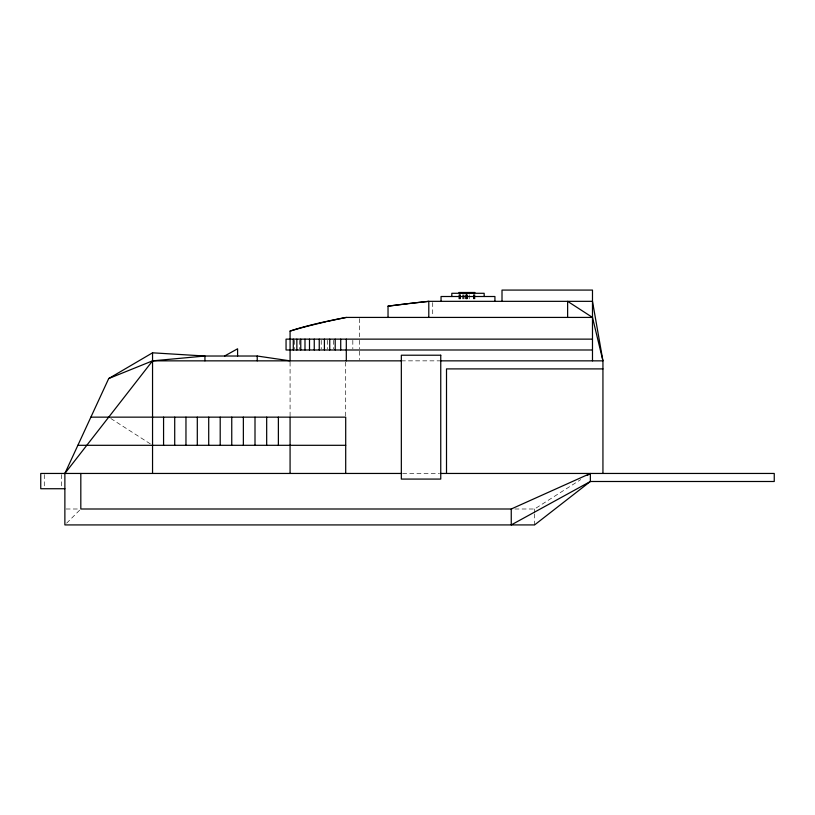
<?xml version="1.0" encoding="UTF-8"?>
<svg xmlns="http://www.w3.org/2000/svg" width="815" height="815" viewBox="0 0 815 815"><rect width="100%" height="100%" fill="white"/><g stroke="black" fill="none" stroke-linecap="round" stroke-linejoin="round"><path stroke-width="0.61" stroke-dasharray="4.08 3.06" d="M66.647 523.159L80.817 508.998M514.937 508.998L534.579 508.998L580.698 479.607M401.337 360.851L440.752 360.851M402.61 473.454L439.479 473.454M66.107 508.998L79.595 508.998M110.85 418.523L150.408 443.93M534.579 508.998L534.579 512.676M534.579 513.898L534.579 524.921M474.962 294.786L474.962 300.531M474.605 294.786L474.605 300.531M474.187 294.786L474.187 300.531M473.596 294.786L473.637 299.38M473.342 294.786L473.434 299.38M469.216 294.786L469.216 299.38M467.24 294.786L467.24 299.38M467.066 294.786L467.066 300.531M466.801 294.786L466.801 299.38M466.659 294.786L466.659 300.531M466.221 294.786L466.221 300.531M466.119 294.786L466.119 300.531M465.701 294.786L465.701 299.38M464.01 294.786L464.01 300.531M463.745 294.786L463.745 299.38M462.625 294.786L462.625 299.38M460.424 294.786L460.424 299.38M460.22 294.786L460.088 300.531M459.874 294.786L459.874 299.38M459.67 294.786L459.67 300.531M459.242 294.786L459.242 300.531M458.896 294.786L458.896 300.531M432.714 302.569L432.714 316.179M359.374 318.624L359.374 336.727M359.374 340.344L359.374 348.789M359.374 351.204L359.374 359.649M352.824 340.344L352.824 348.789M345.703 362.105L345.703 415.905M333.498 340.344L333.498 348.789M327.284 340.344L327.284 348.789M321.232 340.344L321.232 348.789M299.299 340.344L299.299 348.789M294.521 340.344L294.521 348.789M290.079 362.105L290.079 415.905M61.349 474.625L61.349 488.735M44.285 474.625L44.285 487.462"/><path stroke-width="1.22" d="M440.752 473.454L774.25 473.454L774.25 481.492L590.355 481.492L534.579 524.921L64.874 524.921L64.874 473.454L108.711 378.547L152.548 352.814L204.942 356.023L257.224 356.023L290.079 360.851L290.079 331.094A93.328 9.373 -10.6 0 1 315.323 324.258M64.874 473.454L152.548 360.851L204.942 356.023L204.942 360.851M587.136 475.502L589.276 474.136M224.583 356.023L237.593 348.789L237.593 356.023M108.711 378.547L152.548 360.851L401.337 360.851M458.896 292.493L474.962 292.493M327.233 321.477A93.328 9.373 -10.6 0 1 346.304 317.422L592.485 317.422L602.937 360.851L602.937 473.454M592.485 339.132L286.055 339.132L286.055 349.992L592.485 349.992M440.752 360.851L602.937 360.851L592.485 301.336L428.792 301.336A86.084 2.842 -6.2 0 0 409.497 303.526M602.937 368.9L446.508 368.9L446.508 473.454M90.883 417.148L345.703 417.148L345.703 473.454M77.883 445.306L345.703 445.306M401.337 473.454L40.75 473.454L40.75 488.735L64.874 488.735M511.698 508.998L80.817 508.998L80.817 473.454M592.485 317.422L567.627 301.336L567.627 317.422M592.485 360.851L592.485 290.079L502.009 290.079L502.009 301.336M494.929 301.336L494.929 296.507L441.047 296.507L441.047 301.336M484.161 296.507L484.161 293.288L451.816 293.288L451.816 296.507M428.792 317.422L428.792 301.336A59.159 1.997 -6.1 0 0 388.032 306.165L388.032 317.422M346.304 339.132L346.304 360.851M340.721 339.132L340.721 349.992M335.189 339.132L335.189 349.992M329.739 339.132L329.739 349.992M324.411 339.132L324.411 349.992M319.246 339.132L319.246 349.992M314.254 339.132L314.254 349.992M309.496 339.132L309.496 349.992M304.993 339.132L304.993 349.992M300.766 339.132L300.766 349.992M296.854 339.132L296.854 349.992M293.288 339.132L293.288 349.992M290.079 417.148L290.079 473.454M278.373 417.148L278.373 445.306M266.678 417.148L266.678 445.306M257.224 356.023L257.224 360.851M255.003 417.148L255.003 445.306M243.359 417.148L243.359 445.306M231.755 417.148L231.755 445.306M220.203 417.148L220.203 445.306M208.711 417.148L208.711 445.306M197.301 417.148L197.301 445.306M185.963 417.148L185.963 445.306M174.716 417.148L174.716 445.306M163.571 417.148L163.571 445.306M152.548 352.814L152.548 473.454M388.032 306.165A86.084 2.842 -6.2 0 1 408.244 303.679M316.475 323.983A93.328 9.373 -10.6 0 1 326.01 321.752M290.079 331.094A70.11 7.111 -10.5 0 1 346.304 317.422M590.355 481.492L511.25 524.921L511.25 508.998L590.355 473.454L590.355 481.492M440.752 355.218L401.337 355.218L401.337 479.077L440.752 479.077L440.752 355.218"/></g></svg>
